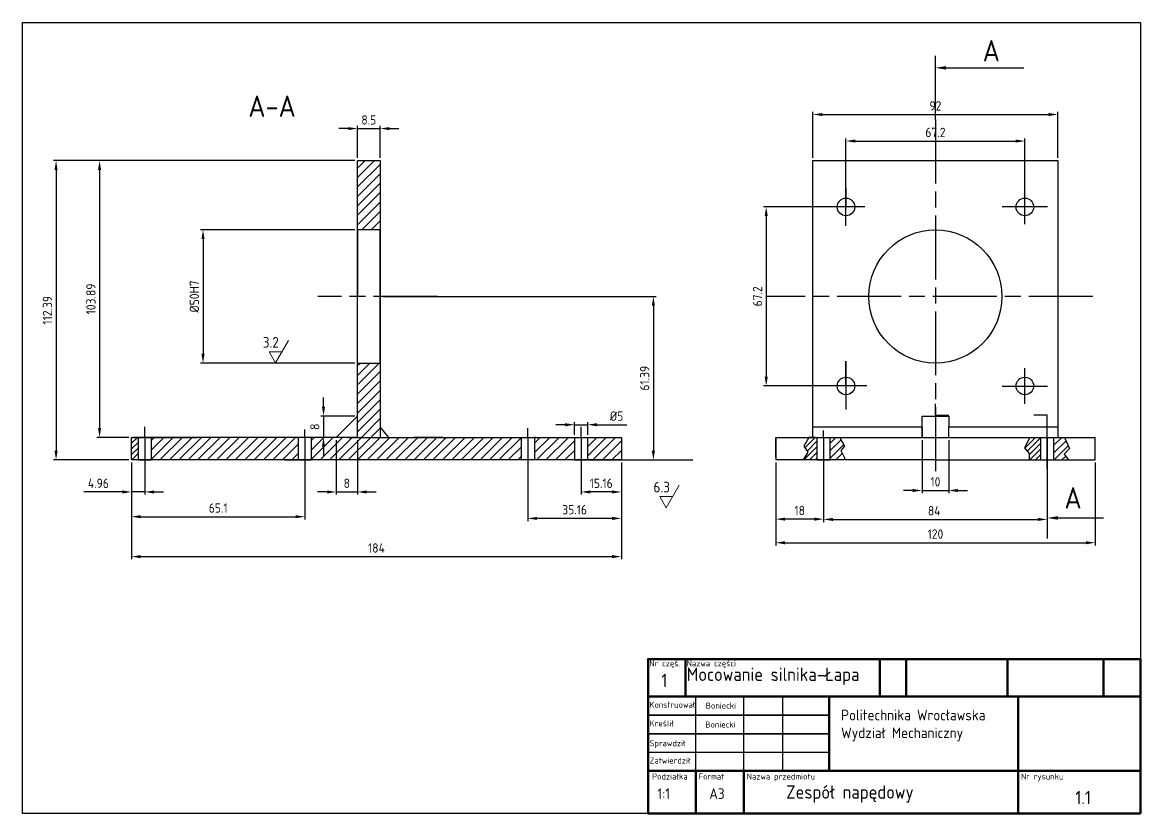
# Model space of a CAD drawing. Header units: millimetres. Extents: x 825 to 4294, y 1031 to 3282.
# Drawn here: x 3568.9 to 3988.9, y 1680.2 to 1977.2 of the extents above; entities that cross this region are included whole.
import ezdxf
from ezdxf import colors
from ezdxf.entities.mleader import LeaderData, LeaderLine
from ezdxf.math import Vec2, Vec3

# ---------------------------------------------------------------- set-up
doc = ezdxf.new("R2010")
doc.units = ezdxf.units.MM
doc.linetypes.add('ACAD_ISO08W100', pattern=[36, 24, -3, 6, -3])
for name, color, linetype, lineweight in [('AM_5', 3, 'Continuous', 25), ('AM_8', 1, 'Continuous', 25), ('ciagla cienka', 7, 'Continuous', 25), ('ciagla normalna', 7, 'Continuous', 50), ('linie4fun', 6, 'Continuous', 25), ('WYM', 7, 'Continuous', 20)]:
    doc.layers.add(name, color=color, linetype=linetype, lineweight=lineweight)
doc.layers.add('osie', color=221, linetype='ACAD_ISO08W100')
doc.layers.add('wymiar', color=90, linetype='Continuous')
doc.styles.get("Standard").update_dxf_attribs({"font": 'geniso.shx'})
doc.dimstyles.new('AM_ISO$0', dxfattribs={"dimtxt": 3.5, "dimasz": 3.5, "dimexe": 1, "dimexo": 1, "dimgap": 1.5, "dimtad": 1, "dimdsep": 46, "dimtxsty": 'Standard', "dimcen": 0, "dimclrd": 256, "dimclre": 256, "dimclrt": 2, "dimadec": 0, "dimazin": 2, "dimtp": 0.1, "dimtm": 0.1, "dimtfac": 0.71, "dimtdec": 3, "dimtmove": 0, "dimatfit": 3, "dimfxl": 1, "dimlwd": -1, "dimlwe": -1, "dimarcsym": 1})
pattern_1 = [(45, (1655.4734, 897.8336), (-1.767767, 1.767767), [])]
pattern_2 = [(45, (1655.4734, 897.8336), (-1.0606602, 1.0606602), [])]
pattern_3 = [(45, (1655.4734, 897.8336), (-1.4142136, 1.4142136), [])]

# ---------------------------------------------------------------- blocks, each defined once
blk = doc.blocks.new('*D48')
at = {"layer": 'AM_5', "linetype": 'ByBlock', "transparency": 16777216}
for p, q in [((3693.77, 1925.28), (3596.89, 1925.28)), ((3597.89, 1921.78), (3597.89, 1824.89)), ((3608.89, 1821.39), (3596.89, 1821.39))]:
    blk.add_line(p, q, dxfattribs=at)
at = {"layer": 'AM_5', "transparency": 16777216}
for points in [[(3597.31, 1921.78), (3598.48, 1921.78), (3597.89, 1925.28)], [(3597.31, 1824.89), (3598.48, 1824.89), (3597.89, 1821.39)]]:
    blk.add_solid(points, dxfattribs=at)
at = {"layer": 'DEFPOINTS', "color": 0, "transparency": 16777216}
for p in [(3694.77, 1925.28), (3597.89, 1821.39), (3609.89, 1821.39)]:
    blk.add_point(p, dxfattribs=at)
at = {"layer": 'AM_5', "color": 2, "transparency": 16777216, "insert": (3594.64, 1873.34), "char_height": 3.5, "attachment_point": 5, "rotation": 90}
blk.add_mtext('103.89', dxfattribs=at)
blk = doc.blocks.new('*D49')
at = {"layer": 'AM_5', "linetype": 'ByBlock', "transparency": 16777216}
for p, q in [((3693.77, 1925.28), (3580.56, 1925.28)), ((3581.56, 1921.78), (3581.56, 1816.39)), ((3608.89, 1812.89), (3580.56, 1812.89))]:
    blk.add_line(p, q, dxfattribs=at)
at = {"layer": 'AM_5', "transparency": 16777216}
for points in [[(3580.98, 1921.78), (3582.14, 1921.78), (3581.56, 1925.28)], [(3580.98, 1816.39), (3582.14, 1816.39), (3581.56, 1812.89)]]:
    blk.add_solid(points, dxfattribs=at)
at = {"layer": 'DEFPOINTS', "color": 0, "transparency": 16777216}
for p in [(3694.77, 1925.28), (3581.56, 1812.89), (3609.89, 1812.89)]:
    blk.add_point(p, dxfattribs=at)
at = {"layer": 'AM_5', "color": 2, "transparency": 16777216, "insert": (3578.31, 1869.09), "char_height": 3.5, "attachment_point": 5, "rotation": 90}
blk.add_mtext('112.39', dxfattribs=at)
blk = doc.blocks.new('*D50')
at = {"layer": 'AM_5', "linetype": 'ByBlock', "transparency": 16777216}
for p, q in [((3609.89, 1811.89), (3609.89, 1775.62)), ((3793.89, 1811.89), (3793.89, 1775.62)), ((3613.39, 1776.62), (3790.39, 1776.62))]:
    blk.add_line(p, q, dxfattribs=at)
at = {"layer": 'AM_5', "transparency": 16777216}
for points in [[(3613.39, 1777.2), (3613.39, 1776.04), (3609.89, 1776.62)], [(3790.39, 1777.2), (3790.39, 1776.04), (3793.89, 1776.62)]]:
    blk.add_solid(points, dxfattribs=at)
at = {"layer": 'DEFPOINTS', "color": 0, "transparency": 16777216}
for p in [(3609.89, 1812.89), (3793.89, 1812.89), (3793.89, 1776.62)]:
    blk.add_point(p, dxfattribs=at)
at = {"layer": 'AM_5', "color": 2, "transparency": 16777216, "insert": (3701.89, 1779.87), "char_height": 3.5, "attachment_point": 5}
blk.add_mtext('184', dxfattribs=at)
blk = doc.blocks.new('*D51')
at = {"layer": 'AM_5', "linetype": 'ByBlock', "transparency": 16777216}
for p, q in [((3778.73, 1811.89), (3778.73, 1799.89)), ((3793.89, 1811.89), (3793.89, 1799.89)), ((3790.39, 1800.89), (3782.23, 1800.89))]:
    blk.add_line(p, q, dxfattribs=at)
at = {"layer": 'AM_5', "transparency": 16777216}
for points in [[(3782.23, 1801.47), (3782.23, 1800.31), (3778.73, 1800.89)], [(3790.39, 1801.47), (3790.39, 1800.31), (3793.89, 1800.89)]]:
    blk.add_solid(points, dxfattribs=at)
at = {"layer": 'DEFPOINTS', "color": 0, "transparency": 16777216}
for p in [(3778.73, 1812.89), (3793.89, 1812.89), (3778.73, 1800.89)]:
    blk.add_point(p, dxfattribs=at)
at = {"layer": 'AM_5', "color": 2, "transparency": 16777216, "insert": (3786.31, 1804.14), "char_height": 3.5, "attachment_point": 5}
blk.add_mtext('15.16', dxfattribs=at)
blk = doc.blocks.new('*D52')
at = {"layer": 'AM_5', "linetype": 'ByBlock', "transparency": 16777216}
for p, q in [((3758.73, 1811.89), (3758.73, 1789.97)), ((3793.89, 1811.89), (3793.89, 1789.97)), ((3790.39, 1790.97), (3762.23, 1790.97))]:
    blk.add_line(p, q, dxfattribs=at)
at = {"layer": 'AM_5', "transparency": 16777216}
for points in [[(3762.23, 1791.55), (3762.23, 1790.38), (3758.73, 1790.97)], [(3790.39, 1791.55), (3790.39, 1790.38), (3793.89, 1790.97)]]:
    blk.add_solid(points, dxfattribs=at)
at = {"layer": 'DEFPOINTS', "color": 0, "transparency": 16777216}
for p in [(3758.73, 1812.89), (3793.89, 1812.89), (3758.73, 1790.97)]:
    blk.add_point(p, dxfattribs=at)
at = {"layer": 'AM_5', "color": 2, "transparency": 16777216, "insert": (3776.31, 1794.22), "char_height": 3.5, "attachment_point": 5}
blk.add_mtext('35.16', dxfattribs=at)
blk = doc.blocks.new('*D53')
at = {"layer": 'AM_5', "linetype": 'ByBlock', "transparency": 16777216}
for p, q in [((3609.89, 1811.89), (3609.89, 1799.89)), ((3614.85, 1811.89), (3614.85, 1799.89)), ((3606.39, 1800.89), (3592.01, 1800.89)), ((3614.85, 1800.89), (3609.89, 1800.89)), ((3618.35, 1800.89), (3621.85, 1800.89))]:
    blk.add_line(p, q, dxfattribs=at)
at = {"layer": 'AM_5', "transparency": 16777216}
for points in [[(3606.39, 1801.47), (3606.39, 1800.31), (3609.89, 1800.89)], [(3618.35, 1801.47), (3618.35, 1800.31), (3614.85, 1800.89)]]:
    blk.add_solid(points, dxfattribs=at)
at = {"layer": 'DEFPOINTS', "color": 0, "transparency": 16777216}
for p in [(3609.89, 1812.89), (3614.85, 1812.89), (3609.89, 1800.89)]:
    blk.add_point(p, dxfattribs=at)
at = {"layer": 'AM_5', "color": 2, "transparency": 16777216, "insert": (3597.45, 1804.14), "char_height": 3.5, "attachment_point": 5}
blk.add_mtext('4.96', dxfattribs=at)
blk = doc.blocks.new('*D54')
at = {"layer": 'AM_5', "linetype": 'ByBlock', "transparency": 16777216}
for p, q in [((3609.89, 1811.89), (3609.89, 1790.61)), ((3674.99, 1811.89), (3674.99, 1790.61)), ((3613.39, 1791.61), (3671.49, 1791.61))]:
    blk.add_line(p, q, dxfattribs=at)
at = {"layer": 'AM_5', "transparency": 16777216}
for points in [[(3613.39, 1792.19), (3613.39, 1791.03), (3609.89, 1791.61)], [(3671.49, 1792.19), (3671.49, 1791.03), (3674.99, 1791.61)]]:
    blk.add_solid(points, dxfattribs=at)
at = {"layer": 'DEFPOINTS', "color": 0, "transparency": 16777216}
for p in [(3609.89, 1812.89), (3674.99, 1812.89), (3674.99, 1791.61)]:
    blk.add_point(p, dxfattribs=at)
at = {"layer": 'AM_5', "color": 2, "transparency": 16777216, "insert": (3642.44, 1794.86), "char_height": 3.5, "attachment_point": 5}
blk.add_mtext('65.1', dxfattribs=at)
blk = doc.blocks.new('*D55')
at = {"layer": 'AM_5', "linetype": 'ByBlock', "transparency": 16777216}
for p, q in [((3693.77, 1899.28), (3635.75, 1899.28)), ((3636.75, 1895.78), (3636.75, 1852.78)), ((3693.77, 1849.28), (3635.75, 1849.28))]:
    blk.add_line(p, q, dxfattribs=at)
at = {"layer": 'AM_5', "transparency": 16777216}
for points in [[(3636.17, 1895.78), (3637.34, 1895.78), (3636.75, 1899.28)], [(3636.17, 1852.78), (3637.34, 1852.78), (3636.75, 1849.28)]]:
    blk.add_solid(points, dxfattribs=at)
at = {"layer": 'DEFPOINTS', "color": 0, "transparency": 16777216}
for p in [(3694.77, 1899.28), (3636.75, 1849.28), (3694.77, 1849.28)]:
    blk.add_point(p, dxfattribs=at)
at = {"layer": 'AM_5', "color": 2, "transparency": 16777216, "insert": (3633.5, 1874.28), "char_height": 3.5, "attachment_point": 5, "rotation": 90}
blk.add_mtext('%%C50H7', dxfattribs=at)
blk = doc.blocks.new('*D56')
at = {"layer": 'AM_5', "linetype": 'ByBlock', "transparency": 16777216}
for p, q in [((3691.27, 1937.28), (3687.77, 1937.28)), ((3694.77, 1926.28), (3694.77, 1938.28)), ((3694.77, 1937.28), (3703.27, 1937.28)), ((3703.27, 1926.28), (3703.27, 1938.28)), ((3706.77, 1937.28), (3710.27, 1937.28))]:
    blk.add_line(p, q, dxfattribs=at)
at = {"layer": 'AM_5', "transparency": 16777216}
for points in [[(3691.27, 1937.86), (3691.27, 1936.7), (3694.77, 1937.28)], [(3706.77, 1937.86), (3706.77, 1936.7), (3703.27, 1937.28)]]:
    blk.add_solid(points, dxfattribs=at)
at = {"layer": 'DEFPOINTS', "color": 0, "transparency": 16777216}
for p in [(3703.27, 1937.28), (3694.77, 1925.28), (3703.27, 1925.28)]:
    blk.add_point(p, dxfattribs=at)
at = {"layer": 'AM_5', "color": 2, "transparency": 16777216, "insert": (3699.02, 1940.53), "char_height": 3.5, "attachment_point": 5}
blk.add_mtext('8.5', dxfattribs=at)
blk = doc.blocks.new('*D57')
at = {"layer": 'AM_5', "linetype": 'ByBlock', "transparency": 16777216}
for p, q in [((3865.83, 1926.28), (3865.83, 1943.57)), ((3869.33, 1942.57), (3954.33, 1942.57)), ((3957.83, 1926.28), (3957.83, 1943.57))]:
    blk.add_line(p, q, dxfattribs=at)
at = {"layer": 'AM_5', "transparency": 16777216}
for points in [[(3869.33, 1943.16), (3869.33, 1941.99), (3865.83, 1942.57)], [(3954.33, 1943.16), (3954.33, 1941.99), (3957.83, 1942.57)]]:
    blk.add_solid(points, dxfattribs=at)
at = {"layer": 'DEFPOINTS', "color": 0, "transparency": 16777216}
for p in [(3957.83, 1942.57), (3865.83, 1925.28), (3957.83, 1925.28)]:
    blk.add_point(p, dxfattribs=at)
at = {"layer": 'AM_5', "color": 2, "transparency": 16777216, "insert": (3911.83, 1945.82), "char_height": 3.5, "attachment_point": 5}
blk.add_mtext('92', dxfattribs=at)
blk = doc.blocks.new('*D58')
at = {"layer": 'AM_5', "linetype": 'ByBlock', "transparency": 16777216}
for p, q in [((3869.83, 1811.89), (3869.83, 1789.59)), ((3953.83, 1811.89), (3953.83, 1789.59)), ((3873.33, 1790.59), (3950.33, 1790.59))]:
    blk.add_line(p, q, dxfattribs=at)
at = {"layer": 'AM_5', "transparency": 16777216}
for points in [[(3873.33, 1791.17), (3873.33, 1790), (3869.83, 1790.59)], [(3950.33, 1791.17), (3950.33, 1790), (3953.83, 1790.59)]]:
    blk.add_solid(points, dxfattribs=at)
at = {"layer": 'DEFPOINTS', "color": 0, "transparency": 16777216}
for p in [(3869.83, 1812.89), (3953.83, 1812.89), (3953.83, 1790.59)]:
    blk.add_point(p, dxfattribs=at)
at = {"layer": 'AM_5', "color": 2, "transparency": 16777216, "insert": (3911.38, 1793.84), "char_height": 3.5, "attachment_point": 5}
blk.add_mtext('84', dxfattribs=at)
blk = doc.blocks.new('*D59')
at = {"layer": 'AM_5', "linetype": 'ByBlock', "transparency": 16777216}
for p, q in [((3851.83, 1811.89), (3851.83, 1780.83)), ((3971.83, 1811.89), (3971.83, 1780.83)), ((3855.33, 1781.83), (3968.33, 1781.83))]:
    blk.add_line(p, q, dxfattribs=at)
at = {"layer": 'AM_5', "transparency": 16777216}
for points in [[(3855.33, 1782.41), (3855.33, 1781.24), (3851.83, 1781.83)], [(3968.33, 1782.41), (3968.33, 1781.24), (3971.83, 1781.83)]]:
    blk.add_solid(points, dxfattribs=at)
at = {"layer": 'DEFPOINTS', "color": 0, "transparency": 16777216}
for p in [(3851.83, 1812.89), (3971.83, 1812.89), (3971.83, 1781.83)]:
    blk.add_point(p, dxfattribs=at)
at = {"layer": 'AM_5', "color": 2, "transparency": 16777216, "insert": (3911.83, 1785.08), "char_height": 3.5, "attachment_point": 5}
blk.add_mtext('120', dxfattribs=at)
blk = doc.blocks.new('*D66')
at = {"layer": 'AM_5', "linetype": 'ByBlock', "transparency": 16777216}
for p, q in [((3704.27, 1874.28), (3806.89, 1874.28)), ((3805.89, 1870.78), (3805.89, 1816.39)), ((3794.89, 1812.89), (3806.89, 1812.89))]:
    blk.add_line(p, q, dxfattribs=at)
at = {"layer": 'AM_5', "transparency": 16777216}
for points in [[(3805.31, 1870.78), (3806.48, 1870.78), (3805.89, 1874.28)], [(3805.31, 1816.39), (3806.48, 1816.39), (3805.89, 1812.89)]]:
    blk.add_solid(points, dxfattribs=at)
at = {"layer": 'DEFPOINTS', "color": 0, "transparency": 16777216}
for p in [(3703.27, 1874.28), (3793.89, 1812.89), (3805.89, 1812.89)]:
    blk.add_point(p, dxfattribs=at)
at = {"layer": 'AM_5', "color": 2, "transparency": 16777216, "insert": (3802.64, 1843.59), "char_height": 3.5, "attachment_point": 5, "rotation": 90}
blk.add_mtext('61.39', dxfattribs=at)
blk = doc.blocks.new('*D67')
at = {"layer": 'AM_5', "linetype": 'ByBlock', "transparency": 16777216}
for p, q in [((3682, 1832.89), (3682, 1836.39)), ((3693.77, 1829.39), (3681, 1829.39)), ((3682, 1829.39), (3682, 1821.39)), ((3685.77, 1821.39), (3681, 1821.39)), ((3682, 1817.89), (3682, 1814.39))]:
    blk.add_line(p, q, dxfattribs=at)
at = {"layer": 'AM_5', "transparency": 16777216}
for points in [[(3681.42, 1832.89), (3682.58, 1832.89), (3682, 1829.39)], [(3681.42, 1817.89), (3682.58, 1817.89), (3682, 1821.39)]]:
    blk.add_solid(points, dxfattribs=at)
at = {"layer": 'DEFPOINTS', "color": 0, "transparency": 16777216}
for p in [(3694.77, 1829.39), (3682, 1821.39), (3686.77, 1821.39)]:
    blk.add_point(p, dxfattribs=at)
at = {"layer": 'AM_5', "color": 2, "transparency": 16777216, "insert": (3678.75, 1825.39), "char_height": 3.5, "attachment_point": 5, "rotation": 90}
blk.add_mtext('8', dxfattribs=at)
blk = doc.blocks.new('*D68')
at = {"layer": 'AM_5', "linetype": 'ByBlock', "transparency": 16777216}
for p, q in [((3686.77, 1820.39), (3686.77, 1799.89)), ((3694.77, 1820.39), (3694.77, 1799.89)), ((3683.27, 1800.89), (3679.77, 1800.89)), ((3686.77, 1800.89), (3694.77, 1800.89)), ((3698.27, 1800.89), (3701.77, 1800.89))]:
    blk.add_line(p, q, dxfattribs=at)
at = {"layer": 'AM_5', "transparency": 16777216}
for points in [[(3683.27, 1801.47), (3683.27, 1800.31), (3686.77, 1800.89)], [(3698.27, 1801.47), (3698.27, 1800.31), (3694.77, 1800.89)]]:
    blk.add_solid(points, dxfattribs=at)
at = {"layer": 'DEFPOINTS', "color": 0, "transparency": 16777216}
for p in [(3686.77, 1821.39), (3694.77, 1821.39), (3694.77, 1800.89)]:
    blk.add_point(p, dxfattribs=at)
at = {"layer": 'AM_5', "color": 2, "transparency": 16777216, "insert": (3690.77, 1804.14), "char_height": 3.5, "attachment_point": 5}
blk.add_mtext('8', dxfattribs=at)
blk = doc.blocks.new('*D69')
at = {"layer": 'AM_5', "linetype": 'ByBlock', "transparency": 16777216}
for p, q in [((3776.23, 1822.39), (3776.23, 1827.12)), ((3781.23, 1822.39), (3781.23, 1827.12)), ((3772.73, 1826.12), (3769.23, 1826.12)), ((3776.23, 1826.12), (3781.23, 1826.12)), ((3784.73, 1826.12), (3795.93, 1826.12))]:
    blk.add_line(p, q, dxfattribs=at)
at = {"layer": 'AM_5', "transparency": 16777216}
for points in [[(3772.73, 1826.71), (3772.73, 1825.54), (3776.23, 1826.12)], [(3784.73, 1826.71), (3784.73, 1825.54), (3781.23, 1826.12)]]:
    blk.add_solid(points, dxfattribs=at)
at = {"layer": 'DEFPOINTS', "color": 0, "transparency": 16777216}
for p in [(3781.23, 1826.12), (3776.23, 1821.39), (3781.23, 1821.39)]:
    blk.add_point(p, dxfattribs=at)
at = {"layer": 'AM_5', "color": 2, "transparency": 16777216, "insert": (3792.08, 1829.37), "char_height": 3.5, "attachment_point": 5}
blk.add_mtext('%%C5', dxfattribs=at)
blk = doc.blocks.new('*D70')
at = {"layer": 'AM_5', "linetype": 'ByBlock', "transparency": 16777216}
for p, q in [((3851.88, 1811.89), (3851.88, 1789.69)), ((3869.83, 1811.89), (3869.83, 1789.69)), ((3866.33, 1790.69), (3855.38, 1790.69))]:
    blk.add_line(p, q, dxfattribs=at)
at = {"layer": 'AM_5', "transparency": 16777216}
for points in [[(3855.38, 1791.27), (3855.38, 1790.1), (3851.88, 1790.69)], [(3866.33, 1791.27), (3866.33, 1790.1), (3869.83, 1790.69)]]:
    blk.add_solid(points, dxfattribs=at)
at = {"layer": 'DEFPOINTS', "color": 0, "transparency": 16777216}
for p in [(3851.88, 1812.89), (3869.83, 1812.89), (3851.88, 1790.69)]:
    blk.add_point(p, dxfattribs=at)
at = {"layer": 'AM_5', "color": 2, "transparency": 16777216, "insert": (3860.87, 1793.94), "char_height": 3.5, "attachment_point": 5}
blk.add_mtext('18', dxfattribs=at)
blk = doc.blocks.new('*D71')
at = {"layer": 'AM_5', "linetype": 'ByBlock', "transparency": 16777216}
for p, q in [((3906.83, 1820.39), (3906.83, 1800.44)), ((3916.83, 1820.39), (3916.83, 1800.44)), ((3903.33, 1801.44), (3899.83, 1801.44)), ((3906.83, 1801.44), (3916.83, 1801.44)), ((3920.33, 1801.44), (3923.83, 1801.44))]:
    blk.add_line(p, q, dxfattribs=at)
at = {"layer": 'AM_5', "transparency": 16777216}
for points in [[(3903.33, 1802.02), (3903.33, 1800.86), (3906.83, 1801.44)], [(3920.33, 1802.02), (3920.33, 1800.86), (3916.83, 1801.44)]]:
    blk.add_solid(points, dxfattribs=at)
at = {"layer": 'DEFPOINTS', "color": 0, "transparency": 16777216}
for p in [(3906.83, 1821.39), (3916.83, 1821.39), (3916.83, 1801.44)]:
    blk.add_point(p, dxfattribs=at)
at = {"layer": 'AM_5', "color": 2, "transparency": 16777216, "insert": (3911.83, 1804.69), "char_height": 3.5, "attachment_point": 5}
blk.add_mtext('10', dxfattribs=at)
blk = doc.blocks.new('*D72')
at = {"layer": 'AM_5', "linetype": 'ByBlock', "transparency": 16777216}
for p, q in [((3877.23, 1907.96), (3847.27, 1907.96)), ((3848.27, 1904.46), (3848.27, 1844.18)), ((3877.23, 1840.68), (3847.27, 1840.68))]:
    blk.add_line(p, q, dxfattribs=at)
at = {"layer": 'AM_5', "transparency": 16777216}
for points in [[(3847.69, 1904.46), (3848.86, 1904.46), (3848.27, 1907.96)], [(3847.69, 1844.18), (3848.86, 1844.18), (3848.27, 1840.68)]]:
    blk.add_solid(points, dxfattribs=at)
at = {"layer": 'DEFPOINTS', "color": 0, "transparency": 16777216}
for p in [(3878.23, 1907.96), (3848.27, 1840.68), (3878.23, 1840.68)]:
    blk.add_point(p, dxfattribs=at)
at = {"layer": 'AM_5', "color": 2, "transparency": 16777216, "insert": (3845.02, 1874.32), "char_height": 3.5, "attachment_point": 5, "rotation": 90}
blk.add_mtext('67.2', dxfattribs=at)
blk = doc.blocks.new('*D73')
at = {"layer": 'AM_5', "linetype": 'ByBlock', "transparency": 16777216}
for p, q in [((3878.23, 1908.88), (3878.23, 1933.61)), ((3881.73, 1932.61), (3941.93, 1932.61)), ((3945.43, 1908.88), (3945.43, 1933.61))]:
    blk.add_line(p, q, dxfattribs=at)
at = {"layer": 'AM_5', "transparency": 16777216}
for points in [[(3881.73, 1933.19), (3881.73, 1932.02), (3878.23, 1932.61)], [(3941.93, 1933.19), (3941.93, 1932.02), (3945.43, 1932.61)]]:
    blk.add_solid(points, dxfattribs=at)
at = {"layer": 'DEFPOINTS', "color": 0, "transparency": 16777216}
for p in [(3945.43, 1932.61), (3878.23, 1907.88), (3945.43, 1907.88)]:
    blk.add_point(p, dxfattribs=at)
at = {"layer": 'AM_5', "color": 2, "transparency": 16777216, "insert": (3911.83, 1935.86), "char_height": 3.5, "attachment_point": 5}
blk.add_mtext('67.2', dxfattribs=at)

msp = doc.modelspace()

# ---------------------------------------------------------------- hatches: boundary and pattern name
at = {"layer": 'AM_8'}
h = msp.add_hatch(dxfattribs=at)
h.set_pattern_fill('_U', color=256, scale=2.5, angle=45, style=0, pattern_type=0)
h.set_pattern_definition(pattern_1)
h.paths.add_polyline_path([(3694.77204, 1925.28079), (3694.77204, 1899.28079), (3703.27204, 1899.28079), (3703.27204, 1925.28079)])
h = msp.add_hatch(dxfattribs=at)
h.set_pattern_fill('_U', color=256, scale=2.5, angle=45, style=0, pattern_type=0)
h.set_pattern_definition(pattern_1)
h.paths.add_polyline_path([(3694.77204, 1849.28079), (3694.77204, 1821.39079), (3703.27204, 1821.39079), (3703.27204, 1849.28079)])
h = msp.add_hatch(dxfattribs=at)
h.set_pattern_fill('_U', color=256, scale=1.5, angle=45, style=0, pattern_type=0)
h.set_pattern_definition(pattern_2)
h.paths.add_polyline_path([(3612.35204, 1812.89079), (3612.35204, 1821.39079), (3609.89204, 1821.39079), (3609.89204, 1812.89079)])
h = msp.add_hatch(dxfattribs=at)
h.set_pattern_fill('_U', color=256, scale=2.5, angle=45, style=0, pattern_type=0)
h.set_pattern_definition(pattern_1)
h.paths.add_polyline_path([(3617.35204, 1812.89079), (3672.49204, 1812.89079), (3672.49204, 1821.39079), (3617.36917, 1821.39079)])
h = msp.add_hatch(dxfattribs=at)
h.set_pattern_fill('_U', color=256, scale=2.5, angle=45, style=0, pattern_type=0)
h.set_pattern_definition(pattern_1)
h.paths.add_polyline_path([(3756.23204, 1821.39079), (3677.48684, 1821.39079), (3677.49204, 1812.89079), (3756.23204, 1812.89079)])
h = msp.add_hatch(dxfattribs=at)
h.set_pattern_fill('_U', color=256, scale=2.5, angle=45, style=0, pattern_type=0)
h.set_pattern_definition(pattern_1)
h.paths.add_polyline_path([(3761.23212, 1821.38205), (3761.23212, 1812.89079), (3776.23204, 1812.89079), (3776.23204, 1821.39079), (3761.73204, 1821.39079)])
h = msp.add_hatch(dxfattribs=at)
h.set_pattern_fill('_U', color=256, scale=2.5, angle=45, style=0, pattern_type=0)
h.set_pattern_definition(pattern_1)
h.paths.add_polyline_path([(3781.23204, 1812.89079), (3793.89204, 1812.89079), (3793.89204, 1821.39079), (3781.23204, 1821.39079)])
h = msp.add_hatch(dxfattribs=at)
h.set_pattern_fill('_U', color=256, scale=1.5, angle=45, style=0, pattern_type=0)
h.set_pattern_definition(pattern_2)
h.paths.add_polyline_path([(3862.11985, 1812.89079), (3867.3278, 1812.89079), (3867.3278, 1821.39079), (3864.27127, 1821.39079), (3862.37296, 1818.08081), (3863.89161, 1815.80438)])
h = msp.add_hatch(dxfattribs=at)
h.set_pattern_fill('_U', color=256, scale=2, angle=45, style=0, pattern_type=0)
h.set_pattern_definition(pattern_3)
h.paths.add_polyline_path([(3878.06561, 1812.89079), (3876.29386, 1816.43672), (3877.68596, 1818.08081), (3875.9142, 1821.39079), (3872.3278, 1821.39079), (3872.3278, 1812.89079)])
h = msp.add_hatch(dxfattribs=at)
h.set_pattern_fill('_U', color=256, scale=1.5, angle=45, style=0, pattern_type=0)
h.set_pattern_definition(pattern_2)
h.paths.add_polyline_path([(3947.32104, 1821.39079), (3945.29618, 1817.44912), (3947.06794, 1815.29916), (3947.06794, 1812.89079), (3951.3278, 1812.89079), (3951.3278, 1821.39079)])
h = msp.add_hatch(dxfattribs=at)
h.set_pattern_fill('_U', color=256, scale=2, angle=45, style=0, pattern_type=0)
h.set_pattern_definition(pattern_3)
h.paths.add_polyline_path([(3962.12781, 1817.19618), (3960.35607, 1821.39079), (3956.3278, 1821.39079), (3956.3278, 1812.89079), (3956.8278, 1812.89079), (3961.8278, 1812.89079), (3960.22952, 1815.04622)])

# ---------------------------------------------------------------- linework, layer by layer
for p, q in [((3568.90115, 1680.15284), (3568.90115, 1977.15284)), ((3568.90115, 1977.15284), (3988.90115, 1977.15284)), ((3988.90115, 1977.15284), (3988.90115, 1690.15284)), ((3911.8278, 1940.68534), (3911.8278, 1964.6259)), ((3911.8278, 1829.69281), (3911.8278, 1833.99439)), ((3911.8278, 1829.69281), (3916.8278, 1829.69281)), ((3953.8278, 1829.69281), (3948.8278, 1829.69281)), ((3953.8278, 1823.74823), (3953.8278, 1829.69281)), ((3611.85204, 1821.39079), (3612.35204, 1821.39079)), ((3612.35204, 1821.39079), (3612.35204, 1812.89079)), ((3617.35204, 1812.89079), (3617.36917, 1821.39079)), ((3671.99204, 1821.39079), (3672.49204, 1821.39079)), ((3672.49204, 1821.39079), (3672.49204, 1812.89079)), ((3677.49204, 1812.89079), (3677.48684, 1821.39079)), ((3755.73204, 1821.39079), (3756.23204, 1821.39079)), ((3756.23204, 1821.39079), (3756.23204, 1812.89079)), ((3761.73204, 1821.39079), (3761.23212, 1821.38205)), ((3761.23212, 1821.38205), (3761.23212, 1812.92511)), ((3775.73204, 1821.39079), (3776.23204, 1821.39079)), ((3776.23204, 1821.39079), (3776.23204, 1812.89079)), ((3781.23204, 1812.89079), (3781.23204, 1821.39079)), ((3866.8278, 1821.39079), (3867.3278, 1821.39079)), ((3867.3278, 1821.39079), (3867.3278, 1812.89079)), ((3872.3278, 1812.89079), (3872.3278, 1821.39079)), ((3950.8278, 1821.39079), (3951.3278, 1821.39079)), ((3951.3278, 1821.39079), (3951.3278, 1812.89079)), ((3956.3278, 1812.89079), (3956.3278, 1821.39079)), ((3612.35204, 1812.89079), (3617.35204, 1812.89079)), ((3672.49204, 1812.89079), (3677.49204, 1812.89079)), ((3761.23212, 1812.92511), (3761.23212, 1812.89079)), ((3776.23204, 1812.89079), (3781.23204, 1812.89079)), ((3867.3278, 1812.89079), (3872.3278, 1812.89079)), ((3951.3278, 1812.89079), (3956.3278, 1812.89079)), ((3953.8278, 1798.81115), (3953.8278, 1783.45447)), ((3988.90115, 1690.15284), (3988.90115, 1680.15284)), ((3988.90115, 1680.15284), (3568.90115, 1680.15284))]:
    msp.add_line(p, q)
at = {"color": 7, "linetype": 'Continuous'}
for centre in [(3878.2278, 1907.88079), (3945.4278, 1907.88079), (3878.2278, 1840.68079), (3945.4278, 1840.68079)]:
    msp.add_circle(centre, 3.3, dxfattribs=at)
msp.add_circle((3911.8278, 1874.28079), 25)
at = {"layer": 'ciagla cienka'}
for p, q in [((3821.90115, 1696.15284), (3821.90115, 1724.15284)), ((3839.90115, 1696.15284), (3839.90115, 1724.15284)), ((3854.40115, 1724.15284), (3854.40115, 1696.15284))]:
    msp.add_line(p, q, dxfattribs=at)
for points in [[(3803.90115, 1724.15284), (3871.90115, 1724.15284), (3871.90115, 1717.15284), (3803.90115, 1717.15284)], [(3803.90115, 1717.15284), (3871.90115, 1717.15284), (3871.90115, 1710.15284), (3803.90115, 1710.15284)], [(3803.90115, 1710.15284), (3871.90115, 1710.15284), (3871.90115, 1703.15284), (3803.90115, 1703.15284)]]:
    msp.add_lwpolyline(points, close=True, dxfattribs=at)
at = {"layer": 'ciagla normalna'}
for points in [[(3988.90115, 1680.15284), (3803.90115, 1680.15284), (3803.90115, 1738.15284), (3988.90115, 1738.15284)], [(3803.90115, 1738.15284), (3817.90115, 1738.15284), (3817.90115, 1724.15284), (3803.90115, 1724.15284)], [(3890.90115, 1738.15284), (3817.90115, 1738.15284), (3817.90115, 1724.15284), (3890.90115, 1724.15284)], [(3900.90115, 1738.15284), (3890.90115, 1738.15284), (3890.90115, 1724.15284), (3900.90115, 1724.15284)], [(3938.90115, 1738.15284), (3900.90115, 1738.15284), (3900.90115, 1724.15284), (3938.90115, 1724.15284)], [(3974.90115, 1738.15284), (3938.90115, 1738.15284), (3938.90115, 1724.15284), (3974.90115, 1724.15284)], [(3988.90115, 1738.15284), (3974.90115, 1738.15284), (3974.90115, 1724.15284), (3988.90115, 1724.15284)], [(3803.90115, 1724.15284), (3988.90115, 1724.15284), (3988.90115, 1696.15284), (3803.90115, 1696.15284)], [(3803.90115, 1696.15284), (3871.90115, 1696.15284), (3871.90115, 1724.15284), (3803.90115, 1724.15284)], [(3988.90115, 1696.15284), (3942.90115, 1696.15284), (3942.90115, 1724.15284), (3988.90115, 1724.15284)], [(3803.90115, 1696.15284), (3821.90115, 1696.15284), (3821.90115, 1680.15284), (3803.90115, 1680.15284)], [(3821.90115, 1696.15284), (3839.90115, 1696.15284), (3839.90115, 1680.15284), (3821.90115, 1680.15284)], [(3988.90115, 1680.15284), (3942.90115, 1680.15284), (3942.90115, 1696.15284), (3988.90115, 1696.15284)]]:
    msp.add_lwpolyline(points, close=True, dxfattribs=at)
at = {"layer": 'linie4fun'}
for p, q in [((3694.77204, 1899.28079), (3694.77204, 1925.28079)), ((3694.77204, 1925.28079), (3703.27204, 1925.28079)), ((3703.27204, 1925.28079), (3703.27204, 1920.39079)), ((3865.8278, 1821.39079), (3865.8278, 1925.28079)), ((3865.8278, 1925.28079), (3957.8278, 1925.28079)), ((3957.8278, 1925.28079), (3957.8278, 1821.39079)), ((3694.77204, 1821.39079), (3694.77204, 1920.39079)), ((3703.27204, 1920.39079), (3703.27204, 1821.39079)), ((3703.27204, 1899.28079), (3694.77204, 1899.28079)), ((3694.77204, 1899.28079), (3694.77204, 1874.28079)), ((3703.27204, 1849.28079), (3703.27204, 1899.28079)), ((3694.77204, 1821.39079), (3694.77204, 1849.28079)), ((3694.77204, 1849.28079), (3703.27204, 1849.28079)), ((3686.77204, 1821.39079), (3694.77204, 1829.39079)), ((3694.77204, 1821.39079), (3694.77204, 1829.39079)), ((3906.8278, 1821.39079), (3906.8278, 1829.39079)), ((3906.8278, 1829.39079), (3914.8278, 1829.39079)), ((3914.8278, 1829.39079), (3916.8278, 1829.39079)), ((3916.8278, 1829.39079), (3916.8278, 1825.39079)), ((3706.57204, 1821.39079), (3703.27204, 1825.39079)), ((3865.8278, 1825.39079), (3906.8278, 1825.39079)), ((3906.8278, 1825.39079), (3906.8278, 1821.39079)), ((3916.8278, 1821.39079), (3916.8278, 1825.39079)), ((3916.8278, 1825.39079), (3957.8278, 1825.39079)), ((3609.89204, 1812.89079), (3609.89204, 1821.39079)), ((3609.89204, 1821.39079), (3634.77204, 1821.39079)), ((3686.77204, 1821.39079), (3610.35204, 1821.39079)), ((3691.27204, 1821.39079), (3614.85204, 1821.39079)), ((3694.77204, 1821.39079), (3634.77204, 1821.39079)), ((3670.49204, 1821.39079), (3667.49204, 1821.39079)), ((3686.77204, 1821.39079), (3670.49204, 1821.39079)), ((3691.27204, 1821.39079), (3674.99204, 1821.39079)), ((3694.77204, 1821.39079), (3686.77204, 1821.39079)), ((3694.77204, 1821.39079), (3691.27204, 1821.39079)), ((3691.27204, 1821.39079), (3758.73204, 1821.39079)), ((3691.27204, 1821.39079), (3778.73204, 1821.39079)), ((3694.77204, 1821.39079), (3702.27204, 1821.39079)), ((3702.27204, 1821.39079), (3736.77204, 1821.39079)), ((3703.27204, 1821.39079), (3706.57204, 1821.39079)), ((3703.27204, 1821.39079), (3706.57204, 1821.39079)), ((3711.27204, 1821.39079), (3793.89204, 1821.39079)), ((3726.77204, 1821.39079), (3715.77204, 1821.39079)), ((3793.89204, 1821.39079), (3793.89204, 1812.89079)), ((3851.8278, 1813.89079), (3851.8278, 1821.39079)), ((3851.8278, 1821.39079), (3971.8278, 1821.39079)), ((3851.8278, 1821.39079), (3851.8278, 1812.89079)), ((3864.27127, 1821.39079), (3862.37296, 1818.08081)), ((3866.8278, 1821.39079), (3864.27127, 1821.39079)), ((3875.9142, 1821.39079), (3877.68596, 1818.08081)), ((3906.8278, 1821.39079), (3916.8278, 1821.39079)), ((3911.8278, 1821.39079), (3916.8278, 1821.39079)), ((3947.32104, 1821.39079), (3945.29618, 1817.44912)), ((3960.35607, 1821.39079), (3962.12781, 1817.19618)), ((3971.8278, 1813.89079), (3971.8278, 1821.39079)), ((3971.8278, 1812.89079), (3971.8278, 1821.39079)), ((3863.89161, 1815.80438), (3862.11985, 1812.89079)), ((3862.37296, 1818.08081), (3863.89161, 1815.80438)), ((3877.68596, 1818.08081), (3876.29386, 1816.43672)), ((3876.29386, 1816.43672), (3878.06561, 1812.89079)), ((3945.29618, 1817.44912), (3947.06794, 1815.29916)), ((3947.06794, 1815.29916), (3947.06794, 1812.89079)), ((3962.12781, 1817.19618), (3960.22952, 1815.04622)), ((3960.22952, 1815.04622), (3961.8278, 1812.89079)), ((3793.89204, 1812.89079), (3609.89204, 1812.89079)), ((3667.49204, 1812.89079), (3673.49204, 1812.89079)), ((3781.23204, 1812.89079), (3820.75413, 1812.89079)), ((3911.8278, 1812.89079), (3851.8778, 1812.89079)), ((3872.8278, 1812.89079), (3866.8278, 1812.89079)), ((3911.8278, 1812.89079), (3971.8278, 1812.89079)), ((3950.8278, 1812.89079), (3961.8278, 1812.89079)), ((3950.8278, 1812.89079), (3956.8278, 1812.89079))]:
    msp.add_line(p, q, dxfattribs=at)
at = {"layer": 'osie'}
for p, q in [((3911.8278, 1940.68534), (3911.8278, 1807.87623)), ((3878.2278, 1900.81942), (3878.2278, 1915.1098)), ((3878.2278, 1915.1098), (3878.2278, 1907.96461)), ((3945.43963, 1901.35504), (3945.43963, 1914.75956)), ((3885.25731, 1907.96461), (3872.98153, 1907.96461)), ((3953.95149, 1907.88079), (3936.92777, 1907.88079)), ((3724.78827, 1874.28079), (3679.82835, 1874.28079)), ((3970.91141, 1874.28079), (3848.56406, 1874.28079)), ((3878.2278, 1840.68079), (3878.2278, 1850.01873)), ((3878.2278, 1850.01873), (3878.2278, 1831.85962)), ((3945.4278, 1833.97852), (3945.4278, 1847.38305)), ((3886.08238, 1840.68079), (3871.42135, 1840.68079)), ((3953.93966, 1840.50427), (3936.91594, 1840.50427))]:
    msp.add_line(p, q, dxfattribs=at)
at = {"layer": 'WYM', "linetype": 'Continuous', "lineweight": 20}
for p, q in [((3664.00266, 1849.31148), (3668.879, 1857.75754)), ((3661.56449, 1853.53451), (3664.00266, 1849.31148)), ((3666.44083, 1853.53451), (3661.56449, 1853.53451)), ((3810.74884, 1794.96782), (3815.62518, 1803.41388)), ((3808.31067, 1799.19085), (3810.74884, 1794.96782)), ((3813.18701, 1799.19085), (3808.31067, 1799.19085))]:
    msp.add_line(p, q, dxfattribs=at)
at = {"layer": 'wymiar'}
for p, q in [((3614.85204, 1821.39079), (3614.85204, 1825.3343)), ((3674.99204, 1821.39079), (3674.99204, 1824.35857)), ((3758.73204, 1821.39079), (3758.73204, 1824.89046)), ((3778.73204, 1821.39079), (3778.73204, 1825.33913)), ((3869.8278, 1821.39079), (3869.8278, 1823.97061)), ((3953.8278, 1809.6273), (3953.8278, 1823.74823)), ((3614.85204, 1821.39079), (3614.85204, 1808.26584)), ((3674.99204, 1821.39079), (3674.99204, 1803.6097)), ((3758.73204, 1821.39079), (3758.73204, 1802.96673)), ((3778.73204, 1821.39079), (3778.73204, 1807.29953)), ((3869.8278, 1821.39079), (3869.8278, 1805.62452)), ((3953.8278, 1821.39079), (3953.8278, 1809.6273))]:
    msp.add_line(p, q, dxfattribs=at)

# ---------------------------------------------------------------- texts
at = {"char_height": 8, "attachment_point": 1}
for s, width, insert in [('A', 8.8853609, (3929.57654, 1970.51378)), ('A-A', 59.748004, (3653.76466, 1949.69637)), ('A', 8.8853609, (3960.27739, 1802.65502))]:
    msp.add_mtext_dynamic_manual_height_columns(s, width=width, gutter_width=12.5, heights=[0], dxfattribs=dict(at, insert=insert))
at = {"layer": 'ciagla cienka', "attachment_point": 1}
for s, width, heights, insert, char_height in [('Nr częś.', 28, [0], (3804.40115, 1737.65284), 2.25), ('Nazwa części', 41.7273005, [11.27245], (3818.40115, 1737.65284), 2.25), ('Mocowanie silnika-Łapa', 70.9571396, [7.44673], (3818.40115, 1734.94721), 5), ('1', 36, [0], (3808.90115, 1732.65284), 5), ('Konstruował', 36, [0], (3804.40115, 1722.15284), 2.25), ('  Boniecki', 36, [0], (3822.63904, 1721.8257), 2.25), ('Politechnika Wrocławska\\PWydział Mechaniczny', 130.6506658, [41.90603], (3876.40115, 1719.15284), 4), ('Kreślił', 36, [0], (3804.47731, 1715.15284), 2.25), ('  Boniecki', 36, [0], (3822.47731, 1714.70612), 2.25), ('Sprawdził', 36, [0], (3804.47731, 1707.70612), 2.25), ('Zatwierdził', 36, [0], (3804.47731, 1701.20612), 2.25), ('Podziałka', 36, [0], (3805.40115, 1695.20612), 2.25), ('Format', 36, [0], (3822.90115, 1695.20612), 2.25), ('Nazwa przedmiotu', 55.9264538, [4.53843], (3840.97731, 1695.20612), 2.25), ('Nr rysunku', 36, [0], (3943.97731, 1695.20612), 2.25), ('1:1', 36, [0], (3807.40115, 1689.65284), 4), ('A3', 36, [0], (3826.90115, 1689.65284), 4), ('Zespół napędowy', 74, [0], (3855.76862, 1690.76808), 5), ('1.1', 36, [0], (3964.40115, 1688.70612), 5)]:
    msp.add_mtext_dynamic_manual_height_columns(s, width=width, gutter_width=12.5, heights=heights, dxfattribs=dict(at, insert=insert, char_height=char_height))
at = {"layer": 'WYM', "char_height": 4, "attachment_point": 1}
for s, insert in [('3.2', (3659.19674, 1859.05848)), ('6.3', (3805.94292, 1804.71482))]:
    msp.add_mtext_dynamic_manual_height_columns(s, width=5.3776413, gutter_width=12.5, heights=[0], dxfattribs=dict(at, insert=insert))

# ---------------------------------------------------------------- dimensions: what is measured, and where the dimension line sits
at = {"layer": 'AM_5'}
for base, p1, p2, picture, middle in [((3957.8278, 1942.57251), (3865.8278, 1925.28079), (3957.8278, 1925.28079), '*D57', (3911.8278, 1945.8237)), ((3609.89204, 1800.89079), (3614.85204, 1812.89079), (3609.89204, 1812.89079), '*D53', (3597.44912, 1804.14079)), ((3674.99204, 1791.6097), (3609.89204, 1812.89079), (3674.99204, 1812.89079), '*D54', (3642.44204, 1794.8597)), ((3758.73204, 1790.96673), (3793.89204, 1812.89079), (3758.73204, 1812.89079), '*D52', (3776.31204, 1794.21673)), ((3971.8278, 1781.8267), (3851.8278, 1812.89079), (3971.8278, 1812.89079), '*D59', (3911.8278, 1785.07705))]:
    dim = msp.add_linear_dim(base=base, p1=p1, p2=p2, dimstyle='AM_ISO$0', dxfattribs=at)
    dim.commit()
    dim.dimension.update_dxf_attribs({"geometry": picture, "text_midpoint": middle})
for base, p1, p2, override, picture, middle in [((3703.27204, 1937.28079), (3694.77204, 1925.28079), (3703.27204, 1925.28079), {"dimpost": ''}, '*D56', (3699.02204, 1940.53079)), ((3945.4278, 1932.60831), (3878.2278, 1907.88079), (3945.4278, 1907.88079), {"dimpost": ''}, '*D73', (3911.8278, 1935.85865)), ((3781.23204, 1826.12486), (3776.23204, 1821.39079), (3781.23204, 1821.39079), {"dimpost": '%%C<>'}, '*D69', (3792.07953, 1829.37486)), ((3694.77204, 1800.89079), (3686.77204, 1821.39079), (3694.77204, 1821.39079), {"dimpost": ''}, '*D68', (3690.77204, 1804.14079)), ((3916.8278, 1801.44105), (3906.8278, 1821.39079), (3916.8278, 1821.39079), {"dimpost": ''}, '*D71', (3911.8278, 1804.69105)), ((3793.89204, 1776.62011), (3609.89204, 1812.89079), (3793.89204, 1812.89079), {"dimpost": ''}, '*D50', (3701.89204, 1779.87011)), ((3778.73204, 1800.89079), (3793.89204, 1812.89079), (3778.73204, 1812.89079), {"dimpost": ''}, '*D51', (3786.31204, 1804.14079))]:
    dim = msp.add_linear_dim(base=base, p1=p1, p2=p2, dimstyle='AM_ISO$0', override=override, dxfattribs=at)
    dim.commit()
    dim.dimension.update_dxf_attribs({"geometry": picture, "text_midpoint": middle})
dim = msp.add_linear_dim(base=(3581.55928, 1812.89079), p1=(3694.77204, 1925.28079), p2=(3609.89204, 1812.89079), angle=90, dimstyle='AM_ISO$0', dxfattribs=at)
dim.commit()
dim.dimension.update_dxf_attribs({"geometry": '*D49', "text_midpoint": (3578.30893, 1869.08579)})
for base, p1, p2, override, picture, middle in [((3597.89204, 1821.39079), (3694.77204, 1925.28079), (3609.89204, 1821.39079), {"dimpost": ''}, '*D48', (3594.64204, 1873.33579)), ((3636.7525, 1849.28079), (3694.77204, 1899.28079), (3694.77204, 1849.28079), {"dimpost": '%%C<>H7'}, '*D55', (3633.5025, 1874.28079)), ((3805.89204, 1812.89079), (3703.27204, 1874.28079), (3793.89204, 1812.89079), {"dimpost": ''}, '*D66', (3802.64204, 1843.58579)), ((3682.00115, 1821.39079), (3694.77204, 1829.39079), (3686.77204, 1821.39079), {"dimpost": ''}, '*D67', (3678.75115, 1825.39079))]:
    dim = msp.add_linear_dim(base=base, p1=p1, p2=p2, angle=90, dimstyle='AM_ISO$0', override=override, dxfattribs=at)
    dim.commit()
    dim.dimension.update_dxf_attribs({"geometry": picture, "text_midpoint": middle})
dim = msp.add_linear_dim(base=(3848.27423, 1840.68079), p1=(3878.2278, 1907.96461), p2=(3878.2278, 1840.68079), angle=90, text='67.2', dimstyle='AM_ISO$0', override={"dimpost": ''}, dxfattribs=at)
dim.commit()
dim.dimension.update_dxf_attribs({"geometry": '*D72', "text_midpoint": (3845.02388, 1874.3227)})
dim = msp.add_linear_dim(base=(3851.8778, 1790.68796), p1=(3869.8278, 1812.89079), p2=(3851.8778, 1812.89079), text='18', dimstyle='AM_ISO$0', dxfattribs=at)
dim.commit()
dim.dimension.update_dxf_attribs({"geometry": '*D70', "text_midpoint": (3860.87448, 1790.68796), "dimtype": 160})
dim = msp.add_linear_dim(base=(3953.8278, 1790.58762), p1=(3869.8278, 1812.89079), p2=(3953.8278, 1812.89079), dimstyle='AM_ISO$0', dxfattribs=at)
dim.commit()
dim.dimension.update_dxf_attribs({"geometry": '*D58', "text_midpoint": (3911.38275, 1790.58762), "dimtype": 160})

# ---------------------------------------------------------------- leaders
ml = msp.add_multileader_mtext('Standard')
ml.set_content('', color=256)
ml.set_leader_properties()
ml.build(insert=Vec2(0, 0))
ctx = ml.context
ctx.base_point, ctx.plane_origin = Vec3(3945.0325, 1960.09101), Vec3(3911.8278, 1960.09101)
notes = []
notes.append((ctx, [(0, (1, 1, 0), (3937.0325, 1960.09101), (1, 0), 8, [(0, [(3911.8278, 1960.09101)], 0, [])])]))
ctx.mtext.insert, ctx.mtext.flow_direction = Vec3(3947.0325, 1962.09101), 5
ml = msp.add_multileader_mtext('Standard')
ml.set_content('', color=256)
ml.set_leader_properties()
ml.build(insert=Vec2(0, 0))
ctx = ml.context
ctx.base_point, ctx.plane_origin = Vec3(3974.92331, 1791.13281), Vec3(3953.8278, 1791.13281)
notes.append((ctx, [(0, (1, 1, 0), (3966.92331, 1791.13281), (1, 0), 8, [(0, [(3953.8278, 1791.13281)], 0, [])])]))
ctx.mtext.insert, ctx.mtext.flow_direction = Vec3(3976.92331, 1793.13281), 5
for ctx, leaders in notes:
    for number, flags, end, landing, length, lines in leaders:
        leader = LeaderData()
        leader.index, (leader.has_last_leader_line, leader.has_dogleg_vector, leader.attachment_direction) = number, flags
        leader.last_leader_point, leader.dogleg_vector, leader.dogleg_length = Vec3(end), Vec3(landing), length
        for number, points, colour, breaks in lines:
            line = LeaderLine()
            line.index, line.vertices, line.color, line.breaks = number, Vec3.list(points), colors.encode_raw_color(colour), breaks
            leader.lines.append(line)
        ctx.leaders.append(leader)

doc.saveas('drawing.dxf')
